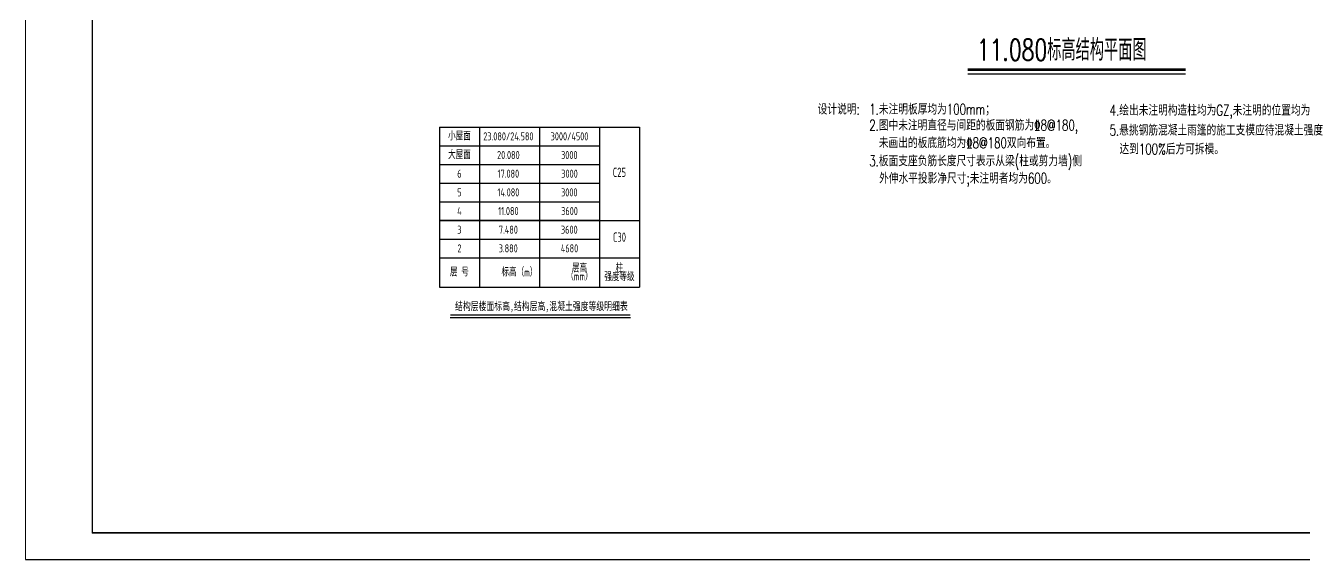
# Model space of a CAD drawing. Extents: x -472319 to -112444, y -516749 to -5704.
# Drawn here: x -311995 to -264044, y -213443 to -193426 of the extents above; entities that cross this region are included whole.
import ezdxf
from ezdxf.enums import TextEntityAlignment as Align

# ---------------------------------------------------------------- set-up
doc = ezdxf.new("R2010")
doc.units = 0
doc.header["$LTSCALE"] = 100
doc.header["$MEASUREMENT"] = 0
for name, color, linetype in [('DIMENSION', 3, 'Continuous'), ('FRAME', 3, 'Continuous'), ('TAB', 7, 'Continuous'), ('TEXT', 7, 'Continuous'), ('填充', 8, 'Continuous')]:
    doc.layers.add(name, color=color, linetype=linetype)
doc.styles.add('dxfs', font='txt.shx', dxfattribs={"width": 0.7, "bigfont": 'dxfs.shx'})
doc.styles.add('ST', font='', dxfattribs={"width": 0.7})
doc.styles.add('TSSD_Norm', font='Tssdeng.shx', dxfattribs={"bigfont": 'hztxt.shx'})
doc.styles.get('ST').set_extended_font_data('SimSun')

# ---------------------------------------------------------------- blocks, each defined once
blk = doc.blocks.new('A$C20674F94')
at = {"layer": 'FRAME', "lineweight": 18}
blk.add_line((0, 59400), (0, 0), dxfattribs=at)
at = {"layer": 'FRAME'}
for p, q in [((2500, 58400), (2500, 1000)), ((2500, 1000), (83100, 1000)), ((0, 0), (84100, 0))]:
    blk.add_line(p, q, dxfattribs=at)
at = {"layer": 'FRAME', "const_width": 50}
blk.add_lwpolyline([(2500, 58400), (83100, 58400), (83100, 1000), (2500, 1000), (2500, 58400)], dxfattribs=at)

msp = doc.modelspace()

# ---------------------------------------------------------------- linework, layer by layer
at = {"layer": 'Defpoints', "color": 2, "const_width": 50}
msp.add_lwpolyline([(-296477.5, -200729.5), (-290477.5, -200729.5)], dxfattribs=at)
at = {"layer": 'DIMENSION', "const_width": 100}
msp.add_lwpolyline([(-276668.828, -195079.729), (-268497.846, -195079.729)], dxfattribs=at)
at = {"layer": 'DIMENSION'}
msp.add_lwpolyline([(-276668.828, -195229.729), (-268497.846, -195229.729)], dxfattribs=at)
at = {"layer": 'TAB'}
for p, q in [((-296477.5, -197229.5), (-288977.5, -197229.5)), ((-296477.5, -197229.5), (-296477.5, -203229.5)), ((-294977.5, -197229.5), (-294977.5, -203229.5)), ((-292727.5, -197229.5), (-292727.5, -203229.5)), ((-290477.5, -197229.5), (-290477.5, -203229.5)), ((-288977.5, -197229.5), (-288977.5, -203229.5)), ((-296477.5, -197929.5), (-290477.5, -197929.5)), ((-296477.5, -198629.5), (-290477.5, -198629.5)), ((-296477.5, -199329.5), (-290477.5, -199329.5)), ((-296477.5, -200029.5), (-290477.5, -200029.5)), ((-296477.5, -200729.5), (-288977.5, -200729.5)), ((-296477.5, -201429.5), (-290477.5, -201429.5)), ((-296477.5, -201429.5), (-290477.5, -201429.5)), ((-296477.5, -202129.5), (-290477.5, -202129.5)), ((-296477.5, -202129.5), (-288977.5, -202129.5)), ((-296477.5, -202129.5), (-290477.5, -202129.5)), ((-296477.5, -202129.5), (-290477.5, -202129.5)), ((-296477.5, -202129.5), (-290477.5, -202129.5)), ((-296477.5, -202129.5), (-288977.5, -202129.5)), ((-296477.5, -203229.5), (-288977.5, -203229.5)), ((-296072.357, -204373.189), (-289316.455, -204373.189))]:
    msp.add_line(p, q, dxfattribs=at)
at = {"layer": 'TAB', "const_width": 50}
msp.add_lwpolyline([(-296072.357, -204273.189), (-289316.455, -204273.189)], dxfattribs=at)

# ---------------------------------------------------------------- block references
at = {"layer": '填充'}
msp.add_blockref('A$C20674F94', (-311995, -213442.5), dxfattribs=at)

# ---------------------------------------------------------------- texts
at = {"layer": 'DIMENSION', "style": 'dxfs', "width": 0.7}
for s, height, p in [('11.080标高结构平面图', 800, (-276327.272, -194737.947)), ('设计说明:', 400, (-282295.454, -196761.426)), ('1.未注明板厚均为100mm；', 400, (-280360.824, -196761.426)), ('4.绘出未注明构造柱均为GZ,未注明的位置均为跨中布置。', 400, (-271345.911, -196800.177)), ('5.悬挑钢筋混凝土雨篷的施工支模应待混凝土强度', 400, (-271349.556, -197548.922)), ('达到100%%%后方可拆模。', 400, (-270979.556, -198254.622)), ('3.板面支座负筋长度尺寸表示从梁(柱或剪力墙)侧', 400, (-280360.824, -198700.312)), ('外伸水平投影净尺寸;未注明者均为600。', 400, (-279990.824, -199350.312))]:
    msp.add_text(s, height=height, dxfattribs=at).set_placement(p)
at = {"layer": 'DIMENSION', "color": 4, "style": 'dxfs', "width": 0.7}
for s, p in [('2.图中未注明直径与间距的板面钢筋为%%1328@180,', (-280360.824, -197361.426)), ('未画出的板底筋均为%%1328@180双向布置。', (-280000.572, -198022.387))]:
    msp.add_text(s, height=400, dxfattribs=at).set_placement(p)
at = {"layer": 'TAB', "style": 'ST', "width": 0.7}
msp.add_text('结构层楼面标高,结构层高,混凝土强度等级明细表', height=300, dxfattribs=at).set_placement((-292654.442, -203959.189), align=Align.MIDDLE)
at = {"layer": 'TEXT', "color": 0, "style": 'TSSD_Norm', "width": 0.7}
for s, height, p in [('小屋面', 300, (-295727.5, -197579.5)), ('23.080/24.580', 300, (-293891.891, -197579.5)), ('3000/4500', 300, (-291599.382, -197579.5)), ('大屋面', 300, (-295727.5, -198279.5)), ('20.080', 300, (-293891.891, -198279.5)), ('3000', 300, (-291607.358, -198279.5)), ('6', 300, (-295727.5, -198979.5)), ('17.080', 300, (-293891.891, -198979.5)), ('3000', 300, (-291599.382, -198979.5)), ('C25', 350, (-289727.5, -198928.28)), ('5', 300, (-295727.5, -199679.5)), ('14.080', 300, (-293891.891, -199679.5)), ('3000', 300, (-291607.358, -199679.5)), ('4', 300, (-295727.5, -200379.5)), ('11.080', 300, (-293891.891, -200379.5)), ('3600', 300, (-291599.382, -200379.5)), ('3', 300, (-295727.5, -201079.5)), ('7.480', 300, (-293891.891, -201079.5)), ('3600', 300, (-291607.358, -201079.5)), ('C30', 350, (-289727.5, -201360.006)), ('2', 300, (-295727.5, -201779.5)), ('3.880', 300, (-293898.138, -201779.5)), ('4680', 300, (-291599.382, -201779.5)), ('层高', 300, (-291227.5, -202529.5)), ('柱', 300, (-289727.5, -202529.5)), ('层 号', 300, (-295727.5, -202679.5)), ('标高（m）', 300, (-293477.5, -202679.5)), ('（mm）', 300, (-291227.5, -202829.5)), ('强度等级', 300, (-289727.5, -202851.433))]:
    msp.add_text(s, height=height, dxfattribs=at).set_placement(p, align=Align.MIDDLE_CENTER)

doc.saveas('drawing.dxf')
